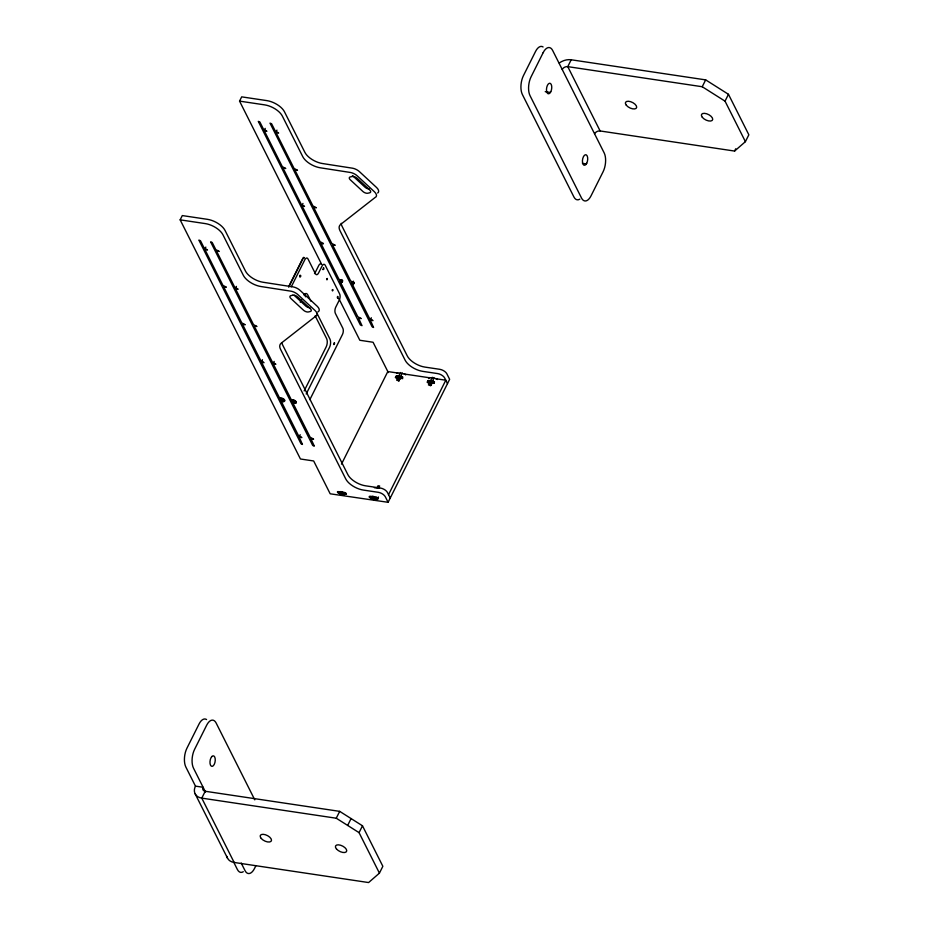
<?xml version="1.0" encoding="UTF-8"?>
<svg xmlns="http://www.w3.org/2000/svg" width="929" height="929" viewBox="0 0 929 929"><rect width="100%" height="100%" fill="white"/><g stroke="black" fill="none" stroke-linecap="round" stroke-linejoin="round"><path stroke-width="1.39" d="M299.835 275.936C299.359 278.967 302.018 275.274 300.113 275.344M323.06 269.573L323.524 267.738M323.048 269.573L323.919 269.062L323.513 267.738M337.413 297.094L337.61 298.372M334.231 342.615L333.917 344.613L334.649 343.115M281.441 400.085L282.335 399.784L282.799 400.713L281.441 400.085L281.824 399.191M294.702 401.537L293.541 402.315L293.076 401.386L294.447 402.025L294.598 401.374L291.265 399.667L273.103 363.564L274.171 361.427M294.296 402.431L294.574 401.746L293.216 401.119L294.435 402.152M342.72 493.264L341.582 494.042L341.245 492.846L342.638 493.322L341.396 492.73M342.337 494.158C343.126 493.856 340.629 492.393 340.966 493.531M374.492 498.014L374.108 498.908L372.738 498.269L373.621 497.468L374.248 498.629M374.108 498.908L372.889 497.863M299.812 275.936L300.125 275.344M337.401 297.083L337.715 296.49M342.046 281.51L341.257 280.372M341.361 280.082L341.117 281.197L342.511 281.15M340.583 281.603C342.29 283.682 339.573 281.893 341.605 281.661M342.197 281.464L341.361 280.779M352.37 283.113L353.206 283.67M352.161 283.484L353.148 284.588L351.928 283.995L353.694 283.984L352.555 282.973L353.066 282.602M352.73 282.393L354.065 283.206L353.717 282.474M353.728 282.114L352.904 281.917L353.171 282.474M353.229 282.66L352.625 282.265L353.484 281.336M353.694 283.403L353.81 283.264M399.644 378.986L398.495 378.695L398.611 379.45M398.274 379.485L399.714 379.543M398.634 378.777L399.052 379.299M431.091 383.433L430.173 383.514L430.382 384.2M430.232 383.886L431.486 384.292M432.101 383.178L430.533 382.69L430.324 384.664M341.257 223.308A15.003 7.409 26.6 0 0 342.058 226.27L407.262 355.912A15.015 7.409 26.6 0 0 424.925 367.094L439.777 369.312A6.004 2.961 26.6 0 1 446.849 373.783L449.636 379.322L388.101 502.31L330.178 493.798L313.677 460.97L300.439 458.996L180.156 219.848L182.293 215.574L207.411 219.325A15.015 7.409 26.6 0 1 225.073 230.497L245.488 271.082A15.015 7.409 26.6 0 0 263.151 282.265L293.274 286.933A7.629 3.762 26.6 0 1 300.079 290.382L317.242 306.291A7.873 3.89 26.6 0 1 317.811 311.958M321.48 264.01L239.554 101.122L241.691 96.86L266.809 100.611A15.015 7.409 26.6 0 1 284.471 111.782L304.886 152.368A15.015 7.409 26.6 0 0 322.549 163.539L352.672 168.219A7.629 3.762 26.6 0 1 359.477 171.668L376.64 187.577A7.873 3.89 26.6 0 1 377.673 193M262.442 359.674L261.374 361.811L263.999 362.693L260.666 360.394L242.504 324.291L245.221 324.732L241.795 322.874L223.634 286.759L226.351 287.212L222.925 285.354L204.763 249.239L205.832 247.102M302.97 203.428L301.902 205.564L304.526 206.447L301.193 204.159L283.031 168.044L285.749 168.497L282.323 166.639L264.161 130.524L265.229 128.388M353.519 282.277L350.663 280.953L332.501 244.838L335.23 245.291L331.792 243.433L313.63 207.318L316.359 207.771L312.922 205.913L294.76 169.798L297.489 170.251L294.052 168.393L275.89 132.278L276.958 130.141M273.103 363.564L275.878 364.238L272.394 362.147L254.232 326.044L256.961 326.485L253.524 324.627L235.362 288.513L236.43 286.387M288.803 286.399L302.343 259.319A4.506 2.16 -81.5 0 1 304.364 257.635L303.539 257.507L288.698 287.177M291.3 286.771L304.851 259.702A4.506 2.16 -81.5 0 1 307.998 258.959L315.419 273.73A4.506 2.16 -81.5 0 0 318.566 272.998L322.073 265.996A4.506 2.16 -81.5 0 1 325.22 265.264L339.619 293.878A4.506 2.16 -81.5 0 1 339.259 300.16L335.752 307.162A4.506 2.16 -81.5 0 0 335.392 313.433L342.824 328.204A4.506 2.16 -81.5 0 1 342.464 334.475L309.856 399.644M300.241 302.227L301.53 299.649M282.335 399.784L283.02 399.934M282.799 400.713L282.857 399.458L279.536 397.914L261.374 361.811M292.937 401.792L293.32 400.91L294.586 401.421M304.166 390.912L326.149 346.97A6.004 2.88 -81.5 0 0 326.625 338.609L315.163 315.814M306.198 394.001L329.481 347.469A6.004 2.88 -81.5 0 0 329.958 339.108L317.219 313.781M204.763 249.239L207.515 249.982L204.055 247.834L200.467 240.716L198.887 240.112L300.961 443.69L302.436 444.434L299.115 436.851L300.183 434.714M275.89 132.278L278.654 133.021L275.181 130.873L271.593 123.754L270.014 123.139L372.099 326.729L373.574 327.472L370.241 319.89L371.31 317.753M341.489 464.14L387.811 371.554L397.74 373.028M396.637 378.521A3.507 1.73 26.6 0 1 396.358 376.617L396.741 375.85L401.7 376.593A3.507 1.73 26.6 0 1 402.663 377.36M400.527 372.517L398.878 375.792L396.091 376.036L395.348 377.522L397.833 377.894L396.671 380.216L398.32 380.472L399.482 378.138L401.967 378.509L402.71 377.023M341.106 493.113L342.104 492.753M402.176 372.761L400.701 376.733M396.358 376.617L401.316 377.36L401.7 376.593M205.216 791.264L201.779 798.127L234.143 862.46L368.604 882.55L379.427 873.144L382.853 866.292L362.484 825.788L339.689 811.365L205.216 791.264A4.413 3.193 -26.7 0 1 203.103 787.269L195.462 786.131L185.87 767.064A13.563 6.503 -81.5 0 1 186.95 748.182L199.015 724.074A13.563 6.503 -81.5 0 1 206.575 719.534M594.583 133.822A4.413 3.193 -26.7 0 1 600.122 130.966L734.595 151.067L745.406 141.661L748.844 134.81L728.464 94.305L705.668 79.882L571.196 59.781L567.77 66.644A4.413 3.193 -26.7 0 0 562.231 69.501M432.299 377.267L430.661 380.542L427.863 380.785L427.131 382.272L429.604 382.643L430.742 384.896M428.408 383.271A3.507 1.73 26.6 0 1 428.13 381.366L428.513 380.6L433.483 381.343A3.507 1.73 26.6 0 1 434.435 382.109M429.604 382.643L428.443 384.966L430.104 385.21L431.265 382.887L433.738 383.259L434.482 381.773M372.738 498.269L373.121 497.387M373.353 498.792L373.052 497.63L374.387 498.223L373.679 498.281M378.509 488.317L379.671 485.995L378.022 485.751L376.86 488.073L374.375 487.702M433.948 377.511L432.473 381.482M428.13 381.366L433.088 382.109L433.483 381.343M378.451 497.015L377.418 499.094L376.535 497.329L370.044 496.365A1.428 0.708 26.6 0 0 369.243 497.05A1.428 0.708 26.6 0 0 370.926 498.118L377.29 499.07A1.428 0.708 26.6 0 0 378.08 498.374A1.428 0.708 26.6 0 0 376.408 497.305M388.531 494.658L445.792 380.216L435.875 378.73M255.789 865.909L254.523 868.452A13.563 6.503 -81.5 0 1 245.047 870.659L241.215 863.041M195.462 786.131A13.227 9.592 -26.7 0 0 201.779 798.127L336.252 818.217L339.689 811.365M600.122 130.966L567.77 66.644L702.231 86.734L705.668 79.882M347.655 825.428L351.081 818.577M379.427 873.144L359.058 832.639L362.484 825.788M745.406 141.661L725.038 101.156L728.464 94.305M734.595 151.067L735.733 148.779M337.993 298.267L337.691 296.49M341.442 280.024L341.291 280.837M341.326 280.697L341.059 281.661M340.873 280.744L340.885 282.01M342.081 281.719C338.4 280.256 342.708 284.204 341.454 281.568M353.125 281.441L353.09 281.789M353.008 281.905L353.148 282.927M352.834 282.253L352.521 283.426M293.39 400.933L294.087 401.804M399.029 377.627L398.866 378.626L399.993 378.765M399.215 377.894L399.156 378.626M398.924 378.277L399.47 379.334M399.098 379.566C397.287 379.764 399.261 379.334 398.007 380.367M378.66 487.83L377.685 488.015L378.475 488.189M282.869 400.213L280.244 399.331L298.406 435.446L301.879 437.594L299.115 436.851M341.187 280.082L342.441 281.011L341.617 281.313M341.651 282.265L342.151 281.87L341.535 281.882M353.299 281.51L352.915 282.137M352.765 281.952L353.426 281.893M353.032 283.45C350.187 282.718 354.17 285.842 353.299 283.659M353.45 283.438L353.543 282.834M398.982 381.029L397.833 380.379L399.04 380.681M430.626 382.725L432.02 383.224L431.613 382.794M430.452 383.085L431.277 383.073M430.243 383.758L431.346 384.734M430.882 384.316L429.767 384.339L430.603 385.21M377.836 487.841L378.986 488.131M340.699 281.104L342.337 281.638L341.698 281.522M352.892 282.962L352.555 283.287M353.09 284.146L353.183 283.542M399.354 377.894L400.434 378.591M398.286 379.357L399.122 379.473M431.288 382.667L430.487 383.038L431.602 383.375M430.452 385.117L429.616 385.221L430.65 385.814M282.021 399.18L282.602 399.377M294.354 402.025L293.68 401.874M545.23 91.692L550.328 92.447M239.554 101.122L264.672 104.872A15.015 7.409 26.6 0 1 282.335 116.055L302.749 156.641A15.015 7.409 26.6 0 0 320.412 167.812L350.535 172.492A7.629 3.762 26.6 0 1 357.34 175.929L374.503 191.85A7.873 3.89 26.6 0 1 375.072 197.517L340.629 224.435A15.003 7.409 26.6 0 0 339.921 230.543L405.125 360.185A15.015 7.409 26.6 0 0 422.788 371.368L437.64 373.586A6.004 2.961 26.6 0 1 444.712 378.057L447.499 383.596M582.448 163.353L586.28 163.922M180.156 219.848L205.274 223.599A15.015 7.409 26.6 0 1 222.937 234.77L243.352 275.356A15.015 7.409 26.6 0 0 261.014 286.538L291.137 291.207A7.629 3.762 26.6 0 1 297.942 294.656L315.105 310.565A7.873 3.89 26.6 0 1 315.674 316.232L281.232 343.161A15.003 7.409 26.6 0 0 280.523 349.258L345.727 478.899A15.015 7.409 26.6 0 0 363.39 490.082L378.242 492.3A6.004 2.961 26.6 0 1 385.314 496.771L388.101 502.31M404.092 373.981L429.512 377.778M282.939 400.434L281.719 399.4L283.09 400.027M340.978 281.104L342.406 281.022L338.934 279.199L320.772 243.084L322.944 244.025L323.443 243.456L320.064 241.679L301.902 205.564M430.417 383.747L431.52 384.374M341.721 280.07L342.499 280.512M341.547 280.419L342.325 280.86M430.801 383.433L431.59 383.874M430.022 384.258L430.696 384.676M399.389 377.975L400.283 378.556M264.161 130.524L266.913 131.268L263.453 129.119L259.865 122.001L258.285 121.385L360.359 324.976L361.996 325.661L358.513 318.136L361.242 318.577L357.804 316.719L339.642 280.604L341.582 281.487M370.241 319.89L373.005 320.621L369.533 318.473L351.371 282.358M235.362 288.513L238.126 289.256L234.654 287.107L216.492 250.993L219.221 251.445L215.783 249.587L212.195 242.469L210.616 241.865L312.701 445.444L314.327 446.141L310.843 438.604L313.607 439.138L310.135 437.199L292.623 402.373M342.011 280.07L342.696 280.93M399.296 379.113L398.704 379.438M702.231 86.734L725.038 101.156M336.252 818.217L359.058 832.639M353.322 282.567L352.811 281.917M399.412 378.591L398.889 377.94M372.877 498.002L373.493 498.525M341.86 493.229L342.476 493.752M341.106 493.253L341.709 493.775M431.044 384.316L431.428 385.001M430.87 384.676L429.79 385.117M378.509 487.818L378.463 487.214L379.45 487.69M352.463 175.569L365.027 187.205A3.809 1.881 26.6 0 0 369.266 189.028M294.11 295.259L305.629 305.931A3.809 1.881 26.6 0 0 309.868 307.743M341.059 281.034L342.325 281.51M427.863 380.785L429.001 383.038M388.31 372.552L373.075 342.255L359.837 340.269L339.027 298.906M310.855 301.124L307.673 294.783A6.004 2.88 -81.5 0 0 303.934 294.981M305.618 296.827L304.34 294.296A6.004 2.88 -81.5 0 0 304.166 293.982M390.238 498.037L387.451 492.498A6.004 2.961 26.6 0 0 380.379 488.027L365.527 485.809A15.015 7.409 26.6 0 1 347.864 474.638L282.66 344.996A15.003 7.409 26.6 0 1 281.893 342.58M370.172 496.376L371.054 498.141M338.4 491.638L339.282 493.392M254.778 799.846L216.132 723.006A13.563 6.503 -81.5 0 0 206.668 725.212L194.602 749.32A13.563 6.503 -81.5 0 0 193.522 768.213L205.506 792.031M233.562 861.891L237.394 869.521A13.563 6.503 -81.5 0 0 243.293 871.727M195.183 793.9L227.535 858.233M352.521 282.764L352.428 283.322M379.508 488.201L378.335 487.435L378.033 488.131M341.396 279.548L341.338 280.256M280.163 398.634A2.532 1.254 26.6 0 0 281.243 400.829A2.532 1.254 26.6 0 0 284.367 401.316A2.45 1.208 26.6 0 0 283.287 399.168A2.532 1.254 26.6 0 0 280.198 398.715M284.042 401.351A2.253 1.115 26.6 0 1 281.301 400.945A2.183 1.08 26.6 0 1 280.337 399.029A2.253 1.115 26.6 0 1 283.043 399.377M282.985 399.424A2.183 1.08 26.6 0 1 283.949 401.34M294.098 402.814A2.532 1.254 26.6 0 0 296.014 402.733A2.45 1.208 26.6 0 0 294.934 400.585A2.532 1.254 26.6 0 0 291.845 400.12M292.925 402.269A2.532 1.254 26.6 0 1 292.403 401.897M291.985 401.479A2.532 1.254 26.6 0 1 291.811 400.051M401.316 377.36A3.507 1.73 26.6 0 1 402.721 378.684M397.02 377.755A3.507 1.73 26.6 0 1 396.741 375.85M433.088 382.109A3.507 1.73 26.6 0 1 434.296 383.154M428.792 382.504A3.507 1.73 26.6 0 1 428.513 380.6M342.731 494.681A2.532 1.254 26.6 0 0 344.044 494.46A2.45 1.208 26.6 0 0 342.964 492.312A2.532 1.254 26.6 0 0 339.886 491.847A2.532 1.254 26.6 0 0 340.014 493.194A2.532 1.254 26.6 0 0 342.139 494.542M375.664 499.512A2.532 1.254 26.6 0 1 372.541 499.024A2.532 1.254 26.6 0 1 371.461 496.829A2.532 1.254 26.6 0 1 374.631 497.387A2.532 1.254 26.6 0 1 375.711 499.593M375.49 499.384A2.532 1.254 26.6 0 1 373.911 499.291M372.738 498.745A2.532 1.254 26.6 0 1 371.6 496.539A2.532 1.254 26.6 0 1 374.724 497.003A2.532 1.254 26.6 0 1 375.815 499.21M375.351 499.547A2.253 1.115 26.6 0 1 372.61 499.14A2.183 1.08 26.6 0 1 371.646 497.224A2.253 1.115 26.6 0 1 374.352 497.561A2.183 1.08 26.6 0 1 375.258 499.535M321.608 264.312A4.506 2.16 -81.5 0 0 318.752 265.497L315.245 272.499A4.506 2.16 -81.5 0 1 314.501 273.602M303.539 257.507A4.506 2.16 -81.5 0 1 304.166 257.786M559.258 63.009A13.227 9.592 -26.7 0 1 571.196 59.781M579.801 199.154A13.563 6.503 -81.5 0 1 573.901 196.948L522.377 94.503A13.563 6.503 -81.5 0 1 523.457 75.609L535.522 51.501A13.563 6.503 -81.5 0 1 543.082 46.961M234.143 862.46A13.227 9.592 -26.7 0 1 226.862 856.364M405.706 374.91A1.428 0.708 26.6 0 0 404.022 373.841L397.67 372.889A1.382 0.685 26.6 0 0 396.904 373.11M437.42 379.543A1.428 0.708 26.6 0 0 435.806 378.591L429.442 377.638A1.428 0.708 26.6 0 0 428.803 378.567M344.624 492.556A1.428 0.708 26.6 0 1 346.308 493.624A1.428 0.708 26.6 0 1 345.507 494.321M326.729 278.897C326.753 281.835 328.204 276.993 326.729 278.897M332.303 289.976C332.327 292.925 333.778 288.071 332.303 289.976M543.163 52.651L531.109 76.759A13.563 6.503 -81.5 0 0 530.018 95.641L581.554 198.098A13.563 6.503 -81.5 0 0 591.018 195.88L603.084 171.772A13.563 6.503 -81.5 0 0 604.164 152.89L552.639 50.433A13.563 6.503 -81.5 0 0 543.163 52.651M550.769 91.797L549.887 93.097A5.33 2.555 -81.5 0 1 546.484 89.196A5.33 2.555 -81.5 0 1 550.398 83.436A5.33 2.555 -81.5 0 1 550.769 91.797M586.722 163.283L585.839 164.572A5.33 2.555 -81.5 0 1 582.437 160.671A5.33 2.555 -81.5 0 1 586.338 154.911A5.33 2.555 -81.5 0 1 586.722 163.283M211.847 756.52L210.964 757.82A5.33 2.555 -81.5 0 0 211.347 766.181A5.33 2.555 -81.5 0 0 215.249 760.421A5.33 2.555 -81.5 0 0 211.847 756.52M352.126 176.498L350.279 176.928A3.809 1.881 26.6 0 0 350.326 179.843L362.891 191.479A3.809 1.881 26.6 0 0 367.849 193.22L369.696 192.791A3.809 1.881 26.6 0 0 369.649 189.888L357.096 178.24A3.809 1.881 26.6 0 0 352.126 176.498M292.728 295.213L290.882 295.654A3.809 1.881 26.6 0 0 290.928 298.557L303.493 310.205A3.809 1.881 26.6 0 0 308.451 311.947L310.298 311.505A3.809 1.881 26.6 0 0 310.251 308.602L297.698 296.955A3.809 1.881 26.6 0 0 292.728 295.213M344.752 492.579L338.272 491.615A1.382 0.685 26.6 0 0 337.517 492.312A1.382 0.685 26.6 0 0 339.131 493.334L345.646 494.344L344.752 492.579M280.477 399.737A2.532 1.254 26.6 0 0 284.518 401.014A2.532 1.254 26.6 0 0 282.253 398.262A2.532 1.254 26.6 0 0 280.477 399.737M291.822 401.769A2.532 1.254 26.6 0 0 295.852 403.035A2.532 1.254 26.6 0 0 293.587 400.283A2.532 1.254 26.6 0 0 291.822 401.769M292.798 402.663A2.253 1.115 26.6 0 0 295.538 403.07A2.183 1.08 26.6 0 0 294.574 401.154A2.253 1.115 26.6 0 0 291.834 400.747A2.183 1.08 26.6 0 0 292.798 402.663M339.851 493.496A2.532 1.254 26.6 0 0 343.893 494.762A2.532 1.254 26.6 0 0 341.628 492.01A2.532 1.254 26.6 0 0 339.851 493.496M340.827 494.391A2.253 1.115 26.6 0 0 343.567 494.797A2.183 1.08 26.6 0 0 342.615 492.881A2.253 1.115 26.6 0 0 339.875 492.475A2.183 1.08 26.6 0 0 340.827 494.391M626.32 105.256A6.155 3.031 26.6 0 0 636.11 108.379A6.155 3.031 26.6 0 0 630.652 101.691A6.155 3.031 26.6 0 0 626.32 105.256M702.347 117.356A6.155 3.031 26.6 0 0 712.148 120.468A6.155 3.031 26.6 0 0 706.69 113.779A6.155 3.031 26.6 0 0 702.347 117.356M261.235 838.446A6.155 3.031 26.6 0 0 271.001 841.384A6.155 3.031 26.6 0 0 265.311 834.706A6.155 3.031 26.6 0 0 261.235 838.446M336.461 848.955A6.155 3.031 26.6 0 0 346.238 851.893A6.155 3.031 26.6 0 0 340.537 845.216A6.155 3.031 26.6 0 0 336.461 848.955"/></g></svg>
